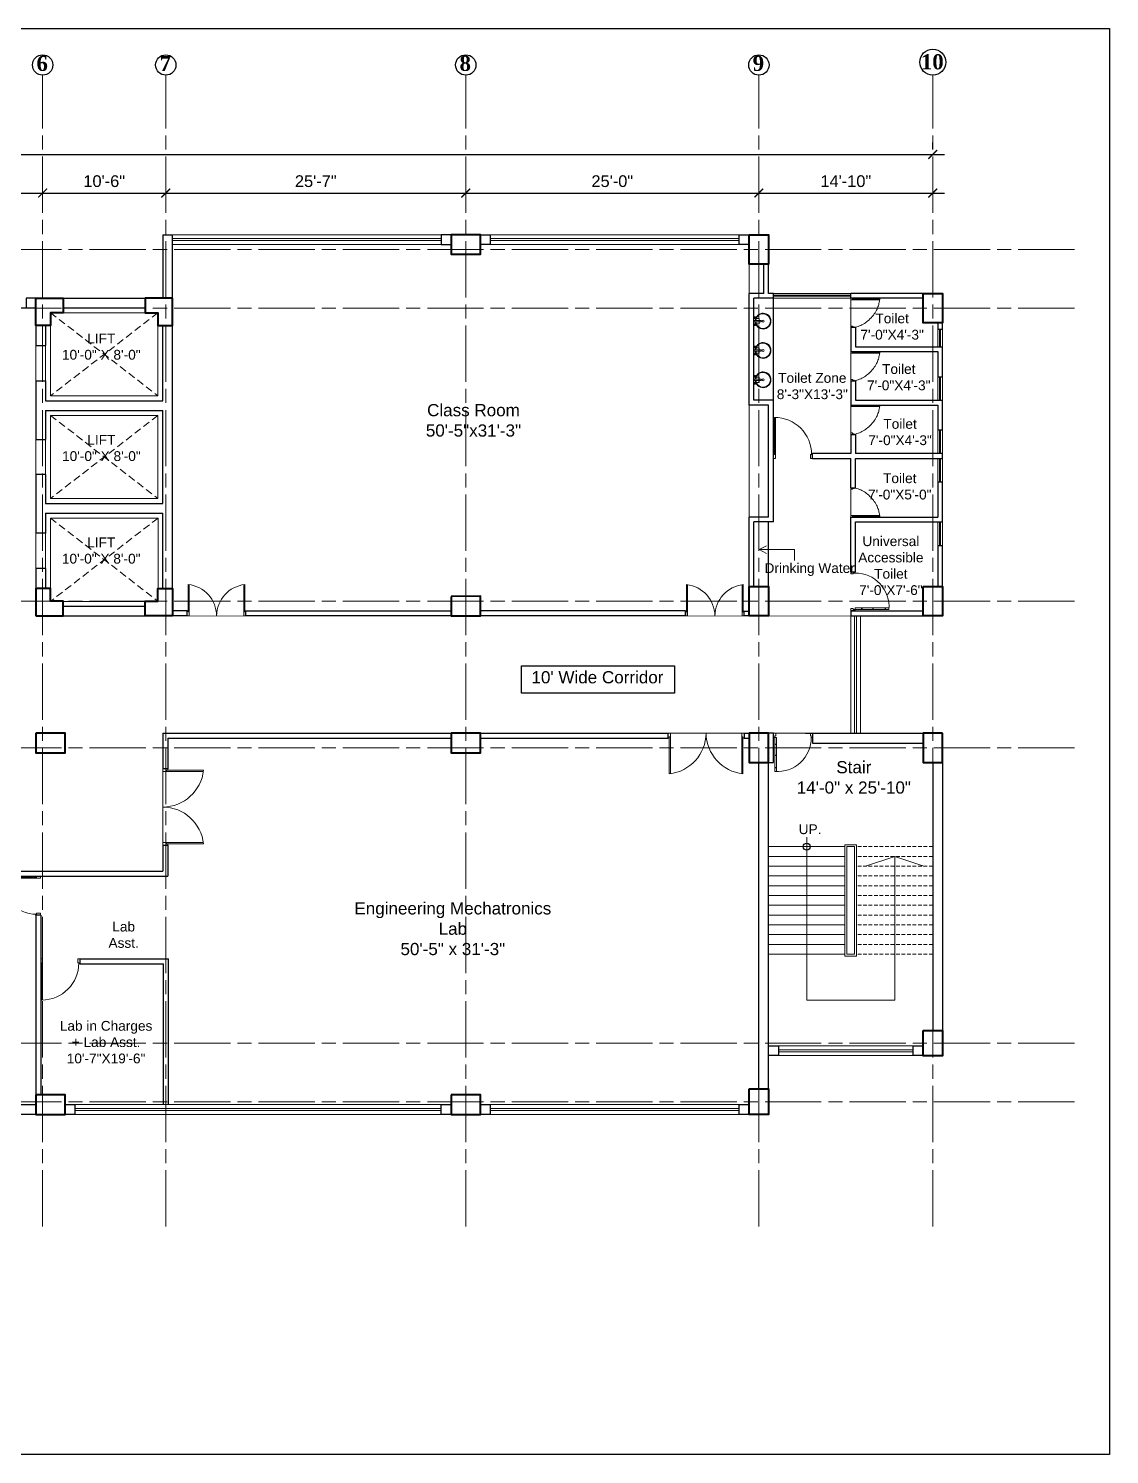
# Model space of a CAD drawing. Header units: inches. Extents: x -12 to 20935469, y -1604 to 24729220.
# Drawn here: x 20897053 to 20898159, y 24712181 to 24713639 of the extents above; entities that cross this region are included whole.
import ezdxf
from ezdxf import colors
from ezdxf.entities.mleader import LeaderData, LeaderLine
from ezdxf.math import Vec2, Vec3

# ---------------------------------------------------------------- set-up
doc = ezdxf.new("R2010")
doc.units = ezdxf.units.IN
doc.header["$LTSCALE"] = 0.03
doc.header["$MEASUREMENT"] = 0
doc.header["$PDMODE"] = 32
doc.header["$PDSIZE"] = 15
doc.linetypes.add('ACAD_ISO08W100', pattern=[36, 24, -3, 6, -3])
doc.linetypes.add('DASHED2', pattern=[0.375, 0.25, -0.125])
for name, color, linetype, lineweight in [('column', 1, 'Continuous', 40), ('Dim Line', 252, 'Continuous', 13), ('Door', 7, 'Continuous', 18), ('Dot', 253, 'Continuous', 0), ('Gas', 21, 'Continuous', 5), ('Glass Line', 252, 'Continuous', 9), ('Grid Line', 252, 'Continuous', 18), ('Hatch', 253, 'Continuous', 15), ('Main Wall', 7, 'Continuous', 30), ('RAIL', 23, 'Continuous', 13), ('STAIR', 46, 'Continuous', 15), ('TOILET FIXTURE', 142, 'Continuous', 5), ('wind.', 150, 'Continuous', 20)]:
    doc.layers.add(name, color=color, linetype=linetype, lineweight=lineweight)
doc.layers.add('FUR', color=251, linetype='Continuous')
doc.layers.add('TEXT', color=7, linetype='Continuous')
doc.styles.add('2', font='swisscl.ttf')
doc.styles.add('RomanS', font='arial.ttf', dxfattribs={"height": 12})
doc.styles.get("Standard").update_dxf_attribs({"font": 'timesbd.ttf'})
doc.dimstyles.new('Aec_Arch_I', dxfattribs={"dimscale": 96, "dimtxt": 12, "dimasz": 0.09375, "dimexe": 0.125, "dimexo": 0.125, "dimgap": 0.0625, "dimtad": 1, "dimdec": 0, "dimzin": 3, "dimdsep": 46, "dimlunit": 4, "dimtxsty": 'RomanS', "dimblk1": 'ARCHTICK', "dimblk2": 'ARCHTICK', "dimsah": 1, "dimcen": 0.09375, "dimdle": 0.125, "dimadec": 0, "dimazin": 0, "dimtfac": 0.75, "dimtdec": 0, "dimtmove": 2, "dimatfit": 3, "dimldrblk": 'ARCHTICK', "dimfxl": 1, "dimfrac": 1, "dimtolj": 1, "dimtzin": 0, "dimarcsym": 0})

# ---------------------------------------------------------------- blocks, each defined once
blk = doc.blocks.new('_ArchTick')
at = {"color": 0, "linetype": 'ByBlock', "lineweight": 35, "const_width": 0.15}
blk.add_lwpolyline([(-0.5, -0.5), (0.5, 0.5)], dxfattribs=at)
blk = doc.blocks.new('*D21')
at = {"layer": 'Defpoints', "color": 0, "transparency": 16777216}
for p in [(20831844.3, 24724578.2), (20832040.8, 24724578.2), (20832040.8, 24724578.2)]:
    blk.add_point(p, dxfattribs=at)
at = {"layer": 'Dim Line', "color": 0, "lineweight": -2, "transparency": 16777216}
for p, q in [((20831832.3, 24724578.2), (20832052.8, 24724578.2)), ((20831844.3, 24724566.2), (20831844.3, 24724566.2)), ((20832040.8, 24724566.2), (20832040.8, 24724566.2))]:
    blk.add_line(p, q, dxfattribs=at)
at = {"layer": 'Dim Line', "color": 0, "lineweight": -2, "transparency": 16777216, "xscale": 9, "yscale": 9, "zscale": 9, "rotation": 180}
blk.add_blockref('_ArchTick', (20831844.3, 24724578.2), dxfattribs=at)
at = {"layer": 'Dim Line', "color": 0, "lineweight": -2, "transparency": 16777216, "xscale": 9, "yscale": 9, "zscale": 9}
blk.add_blockref('_ArchTick', (20832040.8, 24724578.2), dxfattribs=at)
at = {"layer": 'Dim Line', "color": 0, "transparency": 16777216, "insert": (20831942.5, 24724590.3), "char_height": 12, "attachment_point": 5, "style": 'RomanS'}
blk.add_mtext('\\A1;16\'-5"', dxfattribs=at)
blk = doc.blocks.new('*D22')
at = {"layer": 'Defpoints', "color": 0, "transparency": 16777216}
for p in [(20832040.8, 24724578.2), (20832166.8, 24724578.2), (20832166.8, 24724578.2)]:
    blk.add_point(p, dxfattribs=at)
at = {"layer": 'Dim Line', "color": 0, "lineweight": -2, "transparency": 16777216}
for p, q in [((20832028.8, 24724578.2), (20832178.8, 24724578.2)), ((20832040.8, 24724566.2), (20832040.8, 24724566.2)), ((20832166.8, 24724566.2), (20832166.8, 24724566.2))]:
    blk.add_line(p, q, dxfattribs=at)
at = {"layer": 'Dim Line', "color": 0, "lineweight": -2, "transparency": 16777216, "xscale": 9, "yscale": 9, "zscale": 9, "rotation": 180}
blk.add_blockref('_ArchTick', (20832040.8, 24724578.2), dxfattribs=at)
at = {"layer": 'Dim Line', "color": 0, "lineweight": -2, "transparency": 16777216, "xscale": 9, "yscale": 9, "zscale": 9}
blk.add_blockref('_ArchTick', (20832166.8, 24724578.2), dxfattribs=at)
at = {"layer": 'Dim Line', "color": 0, "transparency": 16777216, "insert": (20832103.8, 24724590.3), "char_height": 12, "attachment_point": 5, "style": 'RomanS'}
blk.add_mtext('\\A1;10\'-6"', dxfattribs=at)
blk = doc.blocks.new('*D23')
at = {"layer": 'Defpoints', "color": 0, "transparency": 16777216}
for p in [(20832166.8, 24724578.2), (20832473.8, 24724578.2), (20832473.8, 24724578.2)]:
    blk.add_point(p, dxfattribs=at)
at = {"layer": 'Dim Line', "color": 0, "lineweight": -2, "transparency": 16777216}
for p, q in [((20832154.8, 24724578.2), (20832485.8, 24724578.2)), ((20832166.8, 24724566.2), (20832166.8, 24724566.2)), ((20832473.8, 24724566.2), (20832473.8, 24724566.2))]:
    blk.add_line(p, q, dxfattribs=at)
at = {"layer": 'Dim Line', "color": 0, "lineweight": -2, "transparency": 16777216, "xscale": 9, "yscale": 9, "zscale": 9, "rotation": 180}
blk.add_blockref('_ArchTick', (20832166.8, 24724578.2), dxfattribs=at)
at = {"layer": 'Dim Line', "color": 0, "lineweight": -2, "transparency": 16777216, "xscale": 9, "yscale": 9, "zscale": 9}
blk.add_blockref('_ArchTick', (20832473.8, 24724578.2), dxfattribs=at)
at = {"layer": 'Dim Line', "color": 0, "transparency": 16777216, "insert": (20832320.3, 24724590.3), "char_height": 12, "attachment_point": 5, "style": 'RomanS'}
blk.add_mtext('\\A1;25\'-7"', dxfattribs=at)
blk = doc.blocks.new('*D10')
at = {"layer": 'Defpoints', "color": 0, "transparency": 16777216}
for p in [(20832473.8, 24724578.2), (20832773.8, 24724578.2), (20832773.8, 24724578.2)]:
    blk.add_point(p, dxfattribs=at)
at = {"layer": 'Dim Line', "color": 0, "lineweight": -2, "transparency": 16777216}
blk.add_line((20832461.8, 24724578.2), (20832785.8, 24724578.2), dxfattribs=at)
at = {"layer": 'Dim Line', "color": 0, "lineweight": -2, "transparency": 16777216, "xscale": 9, "yscale": 9, "zscale": 9, "rotation": 180}
blk.add_blockref('_ArchTick', (20832473.8, 24724578.2), dxfattribs=at)
at = {"layer": 'Dim Line', "color": 0, "lineweight": -2, "transparency": 16777216, "xscale": 9, "yscale": 9, "zscale": 9}
blk.add_blockref('_ArchTick', (20832773.8, 24724578.2), dxfattribs=at)
at = {"layer": 'Dim Line', "color": 0, "transparency": 16777216, "insert": (20832623.8, 24724590.3), "char_height": 12, "attachment_point": 5, "style": 'RomanS'}
blk.add_mtext('\\A1;25\'-0"', dxfattribs=at)
blk = doc.blocks.new('*D11')
at = {"layer": 'Defpoints', "color": 0, "transparency": 16777216}
for p in [(20832773.8, 24724578.2), (20832951.8, 24724578.2), (20832951.8, 24724578.2)]:
    blk.add_point(p, dxfattribs=at)
at = {"layer": 'Dim Line', "color": 0, "lineweight": -2, "transparency": 16777216}
for p, q in [((20832761.8, 24724578.2), (20832963.8, 24724578.2)), ((20832951.8, 24724566.2), (20832951.8, 24724566.2))]:
    blk.add_line(p, q, dxfattribs=at)
at = {"layer": 'Dim Line', "color": 0, "lineweight": -2, "transparency": 16777216, "xscale": 9, "yscale": 9, "zscale": 9, "rotation": 180}
blk.add_blockref('_ArchTick', (20832773.8, 24724578.2), dxfattribs=at)
at = {"layer": 'Dim Line', "color": 0, "lineweight": -2, "transparency": 16777216, "xscale": 9, "yscale": 9, "zscale": 9}
blk.add_blockref('_ArchTick', (20832951.8, 24724578.2), dxfattribs=at)
at = {"layer": 'Dim Line', "color": 0, "transparency": 16777216, "insert": (20832862.8, 24724590.3), "char_height": 12, "attachment_point": 5, "style": 'RomanS'}
blk.add_mtext('\\A1;14\'-10"', dxfattribs=at)
blk = doc.blocks.new('*D13')
at = {"layer": 'Defpoints', "color": 0, "transparency": 16777216}
for p in [(20830948.3, 24724610.7), (20832951.8, 24724617.8), (20832951.8, 24724610.7)]:
    blk.add_point(p, dxfattribs=at)
at = {"layer": 'Dim Line', "color": 0, "lineweight": -2, "transparency": 16777216}
for p, q in [((20830948.3, 24724622.7), (20830948.3, 24724629.8)), ((20832951.8, 24724622.7), (20832951.8, 24724629.8)), ((20830936.3, 24724617.8), (20832963.8, 24724617.8))]:
    blk.add_line(p, q, dxfattribs=at)
at = {"layer": 'Dim Line', "color": 0, "lineweight": -2, "transparency": 16777216, "xscale": 9, "yscale": 9, "zscale": 9, "rotation": 180}
blk.add_blockref('_ArchTick', (20830948.3, 24724617.8), dxfattribs=at)
at = {"layer": 'Dim Line', "color": 0, "lineweight": -2, "transparency": 16777216, "xscale": 9, "yscale": 9, "zscale": 9}
blk.add_blockref('_ArchTick', (20832951.8, 24724617.8), dxfattribs=at)
at = {"layer": 'Dim Line', "color": 0, "transparency": 16777216, "insert": (20831950, 24724629.9), "char_height": 12, "attachment_point": 5, "style": 'RomanS'}
blk.add_mtext('\\A1;166\'-11"', dxfattribs=at)
blk = doc.blocks.new('Door_45')
at = {"layer": 'Door'}
for p, q in [((1.5, 5), (1.5, 44)), ((1.5, 40), (2.2, 40)), ((2.2, 40), (2.2, 39.5)), ((2.2, 39.5), (2.7, 39.5)), ((2.7, 39.5), (2.7, 40)), ((2.7, 40), (3.5, 40)), ((3.5, 44), (3.5, 5)), ((1.5, 25.8), (2.2, 25.8)), ((2.2, 25.8), (2.2, 25.3)), ((2.2, 25.3), (2.7, 25.3)), ((2.7, 25.8), (3.5, 25.8)), ((2.7, 25.3), (2.7, 25.8)), ((0, 0), (0, 5)), ((0, 5), (1.5, 5)), ((1.5, 12.6), (2.2, 12.6)), ((3.5, 5), (1.5, 5)), ((1.5, 5), (1.5, 3)), ((1.5, 3), (2.5, 3)), ((2.2, 12.6), (2.2, 13.1)), ((2.2, 13.1), (2.7, 13.1)), ((2.5, 3), (2.5, 0)), ((2.7, 13.1), (2.7, 12.6)), ((2.7, 12.6), (3.5, 12.6)), ((42.5, 3), (42.5, 0)), ((43.5, 3), (42.5, 3)), ((45, 5), (43.5, 5)), ((43.5, 5), (43.5, 3)), ((45, 0), (45, 5)), ((2.5, 0), (0, 0)), ((42.5, 0), (45, 0))]:
    blk.add_line(p, q, dxfattribs=at)
blk.add_arc((4.7, 5.3), 38.8, 359.6233, 94.6685, dxfattribs=at)
blk = doc.blocks.new('sssss-flat-876')
at = {"layer": 'Door', "linetype": 'Continuous', "ltscale": 3}
blk.add_line((3666.5, 84027.2), (3666.5, 84055.7), dxfattribs=at)
at = {"layer": 'Door', "linetype": 'Continuous', "ltscale": 3, "extrusion": (-7.21527e-09, -3.35624e-18, 1), "elevation": 0}
for points in [[(3666.5, 84057.2), (3666.5, 84055.7), (3668.4, 84055.7), (3668.4, 84056.5), (3670.2, 84056.5), (3670.2, 84057.2)], [(3668.4, 84055.7), (3696.2, 84055.7), (3696.2, 84056.5), (3668.4, 84056.5)]]:
    blk.add_lwpolyline(points, close=True, dxfattribs=at)
at = {"layer": 'Door', "linetype": 'Continuous', "ltscale": 3, "flags": 128}
blk.add_lwpolyline([(3670.2, 84027.2, 0.04096), (3675.5, 84028.9, 0.082496), (3684.9, 84034.8, 0.052187), (3689.7, 84040, 0.043988), (3692.9, 84045, 0.036571), (3694.8, 84049.6, 0.034751), (3695.9, 84054.2, 0.011435), (3696.2, 84055.7)], format="xyb", dxfattribs=at)
at = {"layer": 'Door', "linetype": 'Continuous', "ltscale": 3}
blk.add_lwpolyline([(3666.5, 84027.2), (3666.5, 84028.7), (3668.4, 84028.7), (3668.4, 84027.9), (3670.2, 84027.9), (3670.2, 84027.2)], close=True, dxfattribs=at)
blk = doc.blocks.new('7-flat-72')
at = {"layer": 'Glass Line', "color": 8, "ltscale": 20}
for p, q in [((-64478.7, 376960.5), (-64480.3, 376960.5)), ((-64480.3, 376959.5), (-64480.3, 376960.5)), ((-64480.3, 376959.5), (-64480.3, 376960.5)), ((-64478.7, 376959.5), (-64480.3, 376959.5)), ((-64480.3, 376959.1), (-64480.3, 376959.4)), ((-64478.7, 376959.4), (-64480.3, 376959.4)), ((-64478.7, 376959.1), (-64480.3, 376959.1)), ((-64480.2, 376959.4), (-64480.2, 376959.5)), ((-64480.1, 376959.5), (-64480.1, 376960.5)), ((-64479.9, 376959.5), (-64479.9, 376960.5)), ((-64479.5, 376959.5), (-64479.5, 376960.5)), ((-64479.1, 376959.5), (-64479.1, 376960.5)), ((-64478.9, 376959.5), (-64478.9, 376960.5)), ((-64478.9, 376959.4), (-64478.9, 376959.5)), ((-64478.8, 376959.5), (-64478.8, 376960.5)), ((-64478.7, 376959.5), (-64478.7, 376960.5)), ((-64478.7, 376959.1), (-64478.7, 376959.4)), ((-64475.1, 376959.4), (-64476.9, 376959.4)), ((-64476.9, 376959.1), (-64476.9, 376959.4)), ((-64475.1, 376959.1), (-64476.9, 376959.1)), ((-64476.6, 376959.4), (-64476.6, 376966.6)), ((-64475.5, 376966.6), (-64476.6, 376966.6)), ((-64475.5, 376959.4), (-64475.5, 376966.6)), ((-64475.1, 376959.1), (-64475.1, 376959.4)), ((-64473.3, 376960.5), (-64471.7, 376960.5)), ((-64473.3, 376959.5), (-64473.3, 376960.5)), ((-64473.3, 376959.5), (-64473.3, 376960.5)), ((-64473.3, 376959.5), (-64471.7, 376959.5)), ((-64473.3, 376959.1), (-64473.3, 376959.4)), ((-64473.3, 376959.4), (-64471.7, 376959.4)), ((-64473.3, 376959.1), (-64471.7, 376959.1)), ((-64473.1, 376959.5), (-64473.1, 376960.5)), ((-64473.1, 376959.4), (-64473.1, 376959.5)), ((-64472.9, 376959.5), (-64472.9, 376960.5)), ((-64472.5, 376959.5), (-64472.5, 376960.5)), ((-64472.1, 376959.5), (-64472.1, 376960.5)), ((-64471.9, 376959.5), (-64471.9, 376960.5)), ((-64471.9, 376959.4), (-64471.9, 376959.5)), ((-64471.8, 376959.5), (-64471.8, 376960.5)), ((-64471.7, 376959.5), (-64471.7, 376960.5)), ((-64471.7, 376959.1), (-64471.7, 376959.4))]:
    blk.add_line(p, q, dxfattribs=at)
blk.add_circle((-64476, 376968.4, 0), 1.08, dxfattribs=at)
for radius, start, end in [(8.1, 273.8334, 266.1883), (7.55, 274.115, 265.9068)]:
    blk.add_arc((-64476, 376968.4, 0), radius, start, end, dxfattribs=at)
blk = doc.blocks.new('SFSFSFS-flat-72')
at = {"layer": 'TOILET FIXTURE', "ltscale": 0.2}
blk.add_lwpolyline([(-3918.5, -3608.1), (-3918.5, -3602.7), (-3923.9, -3602.7), (-3923.9, -3608.1)], close=True, dxfattribs=at)
at = {"layer": 'TOILET FIXTURE', "ltscale": 20}
blk.add_blockref('7-flat-72', (60554.8, -380567.2), dxfattribs=at)
blk = doc.blocks.new('$D40')
at = {"layer": 'Door'}
for p, q in [((1, 4), (1, 42)), ((2, 0), (2, 42)), ((1, 5), (0, 5)), ((2, 0), (0, 0)), ((2, 4), (1, 4)), ((39, 4), (38, 4)), ((38, 4), (38, 0)), ((40, 0), (38, 0)), ((40, 5), (39, 5)), ((39, 5), (39, 4))]:
    blk.add_line(p, q, dxfattribs=at)
blk.add_arc((1, 4), 38, 0, 90, dxfattribs=at)
blk = doc.blocks.new('A$C36295410')
at = {"layer": 'Door'}
for p, q in [((1, 4), (1, 32)), ((2, 0), (2, 32)), ((58, 0), (58, 32)), ((59, 4), (59, 32)), ((1, 5), (0, 5)), ((2, 4), (1, 4)), ((58, 4), (59, 4)), ((59, 5), (60, 5)), ((2, 0), (0, 0)), ((58, 0), (60, 0))]:
    blk.add_line(p, q, dxfattribs=at)
for centre, start, end in [((-2.5, -0.3), 0.5906, 83.7783), ((62.5, -0.3), 96.2217, 179.4094)]:
    blk.add_arc(centre, 32.5, start, end, dxfattribs=at)
blk = doc.blocks.new('fff')
at = {"layer": 'Grid Line', "color": 252, "linetype": 'ACAD_ISO08W100', "lineweight": 9, "ltscale": 80, "true_color": 0x939598}
for p, q in [((20832040.8, 24723521.1), (20832040.8, 24724698.8)), ((20832166.8, 24723521.1), (20832166.8, 24724698.8)), ((20832473.8, 24723521.1), (20832473.8, 24724698.8)), ((20832773.8, 24723521.1), (20832773.8, 24724698.8)), ((20832951.8, 24723521.1), (20832951.8, 24724698.8)), ((20833096.9, 24724520.6), (20830726.1, 24724520.6)), ((20833096.9, 24724460.6), (20830726.1, 24724460.6)), ((20833096.9, 24724160.7), (20830726.1, 24724160.7)), ((20833096.9, 24724010.7), (20830726.1, 24724010.7)), ((20833096.9, 24723708.7), (20830726.1, 24723708.7)), ((20833096.9, 24723648.8), (20830726.1, 24723648.8))]:
    blk.add_line(p, q, dxfattribs=at)
at = {"layer": 'Dim Line'}
for base, p1, p2, picture, middle in [((20832951.7523, 24724617.8128), (20830948.3088, 24724610.7482), (20832951.7523, 24724610.7482), '*D13', (20831950.0306, 24724629.9397)), ((20832040.7792, 24724578.1666), (20831844.25, 24724578.1666), (20832040.7792, 24724578.1666), '*D21', (20831942.5146, 24724590.2934)), ((20832166.8, 24724578.2), (20832040.8, 24724578.2), (20832166.8, 24724578.2), '*D22', (20832103.8, 24724590.3)), ((20832473.8, 24724578.2), (20832166.8, 24724578.2), (20832473.8, 24724578.2), '*D23', (20832320.3, 24724590.3)), ((20832773.8, 24724578.2), (20832473.8, 24724578.2), (20832773.8, 24724578.2), '*D10', (20832623.8, 24724590.3)), ((20832951.8, 24724578.2), (20832773.8, 24724578.2), (20832951.8, 24724578.2), '*D11', (20832862.8, 24724590.3))]:
    dim = blk.add_linear_dim(base=base, p1=p1, p2=p2, dimstyle='Aec_Arch_I', dxfattribs=at)
    dim.commit()
    dim.dimension.update_dxf_attribs({"geometry": picture, "text_midpoint": middle})

msp = doc.modelspace()

# ---------------------------------------------------------------- linework, layer by layer
for p, q in [((20897988.1, 24713368.2), (20897988.1, 24713368.2)), ((20897815.1, 24713259), (20897815.1, 24713363.2)), ((20897810.1, 24713068.3), (20897810.1, 24713134.4)), ((20897899.1, 24713043.5), (20897894.1, 24713043.5)), ((20897847.9, 24712918.4), (20897950.1, 24712918.4)), ((20897195.1, 24712881.8), (20897190.1, 24712881.8))]:
    msp.add_line(p, q)
msp.add_lwpolyline([(20897557.2, 24712987.4), (20897713.7, 24712987.4), (20897713.7, 24712959.3), (20897557.2, 24712959.3)], close=True)
msp.add_circle((20897849.1, 24712802.3), 3.61)
at = {"layer": 'column', "lineweight": 40, "ltscale": 20}
for points in [[(20897485.1, 24713428.2), (20897485.1, 24713408.2), (20897515.1, 24713408.2), (20897515.1, 24713428.2)], [(20897790.1, 24713428.2), (20897810.1, 24713428.2), (20897810.1, 24713398.2), (20897790.1, 24713398.2)], [(20897968.1, 24713368.2), (20897988.1, 24713368.2), (20897988.1, 24713338.2), (20897968.1, 24713338.2)], [(20897790.1, 24713068.3), (20897810.1, 24713068.3), (20897810.1, 24713038.4), (20897790.1, 24713038.4)], [(20897968.1, 24713068.4), (20897988.1, 24713068.4), (20897988.1, 24713038.4), (20897968.1, 24713038.4)], [(20897485.1, 24713058.3), (20897485.1, 24713038.3), (20897515.1, 24713038.4), (20897515.1, 24713058.4)], [(20897060.1, 24712918.4), (20897060.1, 24712898.4), (20897090.1, 24712898.4), (20897090.1, 24712918.4)], [(20897485.1, 24712918.4), (20897485.1, 24712898.4), (20897515.1, 24712898.4), (20897515.1, 24712918.4)], [(20897810.1, 24712918.4), (20897790.1, 24712918.4), (20897790.1, 24712888.4), (20897810.1, 24712888.4)], [(20897988.1, 24712918.4), (20897968.1, 24712918.4), (20897968.1, 24712888.4), (20897988.1, 24712888.4)], [(20897968.1, 24712614.3), (20897988.1, 24712614.3), (20897988.1, 24712588.3), (20897968.1, 24712588.3)], [(20897790.1, 24712554.4), (20897810.1, 24712554.4), (20897810.1, 24712528.4), (20897790.1, 24712528.4)], [(20897060.1, 24712548.4), (20897060.1, 24712528.4), (20897090.1, 24712528.4), (20897090.1, 24712548.4)], [(20897485.1, 24712548.4), (20897485.1, 24712528.4), (20897515.1, 24712528.4), (20897515.1, 24712548.4)]]:
    msp.add_lwpolyline(points, close=True, dxfattribs=at)
for points in [[(20897060.1, 24713363.4), (20897088.1, 24713363.4), (20897088.1, 24713348.4), (20897075.1, 24713348.4), (20897075.1, 24713335.4), (20897060.1, 24713335.4), (20897060.1, 24713363.4)], [(20897200.1, 24713363.4), (20897172.1, 24713363.4), (20897172.1, 24713348.4), (20897185.1, 24713348.4), (20897185.1, 24713335.4), (20897200.1, 24713335.4), (20897200.1, 24713363.4)], [(20897060.1, 24713038.4), (20897088.1, 24713038.4), (20897088.1, 24713053.4), (20897075.1, 24713053.4), (20897075.1, 24713066.4), (20897060.1, 24713066.4), (20897060.1, 24713038.4)], [(20897200.1, 24713038.4), (20897172.1, 24713038.4), (20897172.1, 24713053.4), (20897185.1, 24713053.4), (20897185.1, 24713066.4), (20897200.1, 24713066.4), (20897200.1, 24713038.4)]]:
    msp.add_lwpolyline(points, dxfattribs=at)
at = {"layer": 'Defpoints'}
msp.add_lwpolyline([(20895720.1, 24713639.1), (20898159, 24713639.1), (20898159, 24712180.6), (20895720.1, 24712180.6)], close=True, dxfattribs=at)
at = {"layer": 'Door'}
for p, q in [((20897709.7, 24712918.4), (20897707.1, 24712918.4)), ((20897708.4, 24712913.3), (20897707.1, 24712913.3)), ((20897708.4, 24712914.6), (20897708.4, 24712876.8)), ((20897709.7, 24712914.6), (20897708.4, 24712914.6)), ((20897709.7, 24712918.4), (20897709.7, 24712876.8)), ((20897782.5, 24712918.4), (20897782.5, 24712876.8)), ((20897782.5, 24712918.4), (20897785.1, 24712918.4)), ((20897782.5, 24712914.6), (20897783.8, 24712914.6)), ((20897783.8, 24712914.6), (20897783.8, 24712876.8)), ((20897783.8, 24712913.3), (20897785.1, 24712913.3)), ((20897190.1, 24712879.2), (20897190.1, 24712881.8)), ((20897190.1, 24712879.2), (20897231.7, 24712879.2)), ((20897193.8, 24712880.5), (20897231.7, 24712880.5)), ((20897193.8, 24712879.2), (20897193.8, 24712880.5)), ((20897195.1, 24712880.5), (20897195.1, 24712881.8)), ((20897190.1, 24712806.4), (20897231.7, 24712806.4)), ((20897190.1, 24712806.4), (20897190.1, 24712803.8)), ((20897193.8, 24712806.4), (20897193.8, 24712805.1)), ((20897193.8, 24712805.1), (20897231.7, 24712805.1)), ((20897195.1, 24712805.1), (20897195.1, 24712803.8))]:
    msp.add_line(p, q, dxfattribs=at)
for centre, start, end in [((20897703.8, 24712918.8), 276.2217, 359.4094), ((20897788.4, 24712918.8), 180.5906, 263.7783), ((20897189.7, 24712885.1), 270.5906, 353.7783), ((20897189.7, 24712800.5), 6.2217, 89.4094)]:
    msp.add_arc(centre, 42.3, start, end, dxfattribs=at)
at = {"layer": 'Dot', "linetype": 'DASHED2', "lineweight": 0, "ltscale": 1000}
for points in [[(20897075.1, 24713348.4), (20897185.1, 24713263.4), (20897185.1, 24713348.4), (20897075.1, 24713263.4)], [(20897075.1, 24713243.4), (20897185.1, 24713158.4), (20897185.1, 24713243.4), (20897075.1, 24713158.4)], [(20897075.1, 24713138.4), (20897185.2, 24713053.2), (20897185.2, 24713138.4), (20897075.1, 24713053.2)]]:
    msp.add_lwpolyline(points, dxfattribs=at)
at = {"layer": 'Gas', "color": 0, "lineweight": 5}
for points in [[(20897075.1, 24713263.4), (20897185.1, 24713263.4), (20897185.1, 24713348.4), (20897075.1, 24713348.4)], [(20897075.1, 24713158.4), (20897185.1, 24713158.4), (20897185.1, 24713243.4), (20897075.1, 24713243.4)], [(20897075.1, 24713053.2), (20897185.2, 24713053.2), (20897185.2, 24713138.4), (20897075.1, 24713138.4)], [(20897888.1, 24712804.3), (20897900.1, 24712804.3), (20897900.1, 24712690.3), (20897888.1, 24712690.3)], [(20897890.1, 24712802.3), (20897898.1, 24712802.3), (20897898.1, 24712692.3), (20897890.1, 24712692.3)]]:
    msp.add_lwpolyline(points, close=True, dxfattribs=at)
at = {"layer": 'Gas', "color": 0, "lineweight": 35}
msp.add_lwpolyline([(20897060.1, 24713038.4), (20897060.1, 24713038.4)], dxfattribs=at)
at = {"layer": 'Hatch'}
msp.add_line((20897790.1, 24713368.2), (20897790.1, 24713398.2), dxfattribs=at)
at = {"layer": 'Hatch', "lineweight": 0}
for p, q in [((20897060.1, 24713353.4), (20897060.1, 24713038.4)), ((20897060.1, 24713038.2), (20897894.1, 24713038.4)), ((20897894.1, 24712918.4), (20897190.1, 24712918.4)), ((20897190.1, 24712803.8), (20897190.1, 24712881.8))]:
    msp.add_line(p, q, dxfattribs=at)
at = {"layer": 'Hatch', "lineweight": 5}
msp.add_line((20897790.1, 24713139.4), (20897790.1, 24713254), dxfattribs=at)
at = {"layer": 'Main Wall', "lineweight": 30}
for p, q in [((20897190.1, 24713428.2), (20897200.1, 24713428.2)), ((20897190.1, 24713428.2), (20897190.1, 24713363.4)), ((20897200.1, 24713066.4), (20897200.1, 24713428.2)), ((20897485.1, 24713428.2), (20897475.1, 24713428.2)), ((20897475.1, 24713428.2), (20897475.1, 24713418.2)), ((20897780.1, 24713428.2), (20897790.1, 24713428.2)), ((20897780.1, 24713418.2), (20897780.1, 24713428.2)), ((20897475.1, 24713418.2), (20897485.1, 24713418.2)), ((20897790.1, 24713418.2), (20897780.1, 24713418.2)), ((20897805.1, 24713368.2), (20897805.1, 24713398.2)), ((20897810.1, 24713368.2), (20897810.1, 24713398.2)), ((20897790.1, 24713254), (20897790.1, 24713368.2)), ((20897805.1, 24713368.2), (20897790.1, 24713368.2)), ((20897815.1, 24713368.2), (20897810.1, 24713368.2)), ((20897815.1, 24713363.2), (20897815.1, 24713368.2)), ((20897968.1, 24713368.2), (20897894.1, 24713368.2)), ((20897894.1, 24713363.2), (20897894.1, 24713368.2)), ((20897070.1, 24713363.4), (20897190.1, 24713363.4)), ((20897088.1, 24713353.4), (20897172.1, 24713353.4)), ((20897795.1, 24713259), (20897795.1, 24713363.2)), ((20897815.1, 24713363.2), (20897795.1, 24713363.2)), ((20897968.1, 24713363.2), (20897894.1, 24713363.2)), ((20897988.1, 24713331.6), (20897988.1, 24713338.2)), ((20897899.1, 24713333.2), (20897894.1, 24713333.2)), ((20897899.1, 24713333.2), (20897899.1, 24713313.6)), ((20897060.1, 24713314.9), (20897070.1, 24713314.9)), ((20897894.1, 24713308.6), (20897983.1, 24713308.6)), ((20897899.1, 24713313.6), (20897988.1, 24713313.6)), ((20897988.1, 24713283), (20897988.1, 24713313.6)), ((20897060.1, 24713278.9), (20897070.1, 24713278.9)), ((20897894.1, 24713278.6), (20897899.1, 24713278.6)), ((20897899.1, 24713278.6), (20897899.1, 24713259)), ((20897070.1, 24713258.4), (20897190.1, 24713258.4)), ((20897810.1, 24713254), (20897790.1, 24713254)), ((20897815.1, 24713259), (20897795.1, 24713259)), ((20897810.1, 24713139.4), (20897810.1, 24713254)), ((20897815.1, 24713204.4), (20897815.1, 24713259)), ((20897894.1, 24713254), (20897983.1, 24713254)), ((20897899.1, 24713259), (20897988.1, 24713259)), ((20897983.1, 24713254), (20897983.1, 24713228.4)), ((20897988.1, 24713228.4), (20897988.1, 24713259)), ((20897070.1, 24713248.4), (20897190.1, 24713248.4)), ((20897894.1, 24713224), (20897899.1, 24713224)), ((20897988.1, 24713228.4), (20897983.1, 24713228.4)), ((20897060.1, 24713218.9), (20897070.1, 24713218.9)), ((20897815.1, 24713134.4), (20897815.1, 24713204.4)), ((20897855.1, 24713199.4), (20897855.1, 24713204.4)), ((20897855.1, 24713199.4), (20897894.1, 24713199.4)), ((20897894.1, 24713169.4), (20897894.1, 24713199.4)), ((20897988.1, 24713204.4), (20897899.1, 24713204.4)), ((20897899.1, 24713199.4), (20897988.1, 24713199.4)), ((20897899.1, 24713169.4), (20897899.1, 24713199.4)), ((20897988.1, 24713199.4), (20897988.1, 24713204.4)), ((20897070.1, 24713182.9), (20897060.1, 24713182.9)), ((20897894.1, 24713169.4), (20897899.1, 24713169.4)), ((20897983.1, 24713175.4), (20897988.1, 24713175.4)), ((20897983.1, 24713175.4), (20897983.1, 24713139.4)), ((20897988.1, 24713134.4), (20897988.1, 24713175.4)), ((20897070.1, 24713153.4), (20897190.1, 24713153.4)), ((20897070.1, 24713143.4), (20897190.1, 24713143.4)), ((20897790.1, 24713068.3), (20897790.1, 24713139.4)), ((20897810.1, 24713139.4), (20897790.1, 24713139.4)), ((20897795.1, 24713068.3), (20897795.1, 24713134.4)), ((20897815.1, 24713134.4), (20897795.1, 24713134.4)), ((20897894.1, 24713083.5), (20897894.1, 24713139.4)), ((20897894.1, 24713139.4), (20897983.1, 24713139.4)), ((20897899.1, 24713083.5), (20897899.1, 24713134.4)), ((20897899.1, 24713134.4), (20897988.1, 24713134.4)), ((20897070.1, 24713122.9), (20897060.1, 24713122.9)), ((20897983.1, 24713110.4), (20897983.1, 24713068.3)), ((20897983.1, 24713110.4), (20897988.1, 24713110.4)), ((20897988.1, 24713068.3), (20897988.1, 24713110.4)), ((20897070.1, 24713086.9), (20897060.1, 24713086.9)), ((20897894.1, 24713083.5), (20897899.1, 24713083.5)), ((20897088.1, 24713038.4), (20897172.1, 24713038.4)), ((20897215.1, 24713043.4), (20897200.1, 24713043.4)), ((20897215.1, 24713038.4), (20897200.1, 24713038.4)), ((20897215.1, 24713038.4), (20897215.1, 24713043.4)), ((20897485.1, 24713043.3), (20897275.1, 24713043.3)), ((20897275.1, 24713038.3), (20897275.1, 24713043.3)), ((20897485.1, 24713038.3), (20897275.1, 24713038.3)), ((20897725.1, 24713043.5), (20897515.1, 24713043.4)), ((20897725.1, 24713038.3), (20897515.1, 24713038.3)), ((20897725.1, 24713043.5), (20897725.1, 24713038.3)), ((20897725.1, 24713038.3), (20897725.1, 24713043.5)), ((20897894.1, 24713043.5), (20897968.1, 24713043.5)), ((20897894.1, 24713043.5), (20897894.1, 24713038.5)), ((20897894.1, 24713038.5), (20897968.1, 24713038.5)), ((20897190.1, 24712918.4), (20897485.1, 24712918.4)), ((20897190.1, 24712918.4), (20897190.1, 24712881.8)), ((20897195.1, 24712913.4), (20897485.1, 24712913.4)), ((20897195.1, 24712913.4), (20897195.1, 24712881.8)), ((20897515.1, 24712918.4), (20897707.1, 24712918.4)), ((20897515.1, 24712913.4), (20897707.1, 24712913.4)), ((20897707.1, 24712918.4), (20897707.1, 24712913.4)), ((20897785.1, 24712918.4), (20897790.1, 24712918.4)), ((20897785.1, 24712918.4), (20897785.1, 24712913.4)), ((20897785.1, 24712913.4), (20897790.1, 24712913.4)), ((20897800.1, 24712918.3), (20897810.1, 24712918.3)), ((20897815.1, 24712918.3), (20897810.1, 24712918.3)), ((20897815.1, 24712888.3), (20897815.1, 24712918.3)), ((20897855.1, 24712918.4), (20897968.1, 24712918.4)), ((20897855.1, 24712918.3), (20897855.1, 24712908.3)), ((20897855.1, 24712908.3), (20897968.1, 24712908.3)), ((20897800.1, 24712554.4), (20897800.1, 24712888.4)), ((20897810.1, 24712554.4), (20897810.1, 24712888.4)), ((20897810.1, 24712888.3), (20897815.1, 24712888.3)), ((20897978.1, 24712888.3), (20897978.1, 24712614.3)), ((20897988.1, 24712888.3), (20897988.1, 24712614.3)), ((20897190.1, 24712803.8), (20897190.1, 24712777.2)), ((20897190.1, 24712803.8), (20897195.1, 24712803.8)), ((20897195.1, 24712803.8), (20897195.1, 24712772.2)), ((20897003.9, 24712777.2), (20897190.1, 24712777.2)), ((20897003.9, 24712772.2), (20897195.1, 24712772.2)), ((20897064.9, 24712732.2), (20897059.9, 24712732.2)), ((20897060.1, 24712732.2), (20897060.1, 24712548.4)), ((20897065.1, 24712732.2), (20897065.1, 24712548.4)), ((20897105.1, 24712687.4), (20897195.8, 24712687.4)), ((20897105.1, 24712687.4), (20897105.1, 24712682.4)), ((20897105.1, 24712682.4), (20897190.6, 24712682.4)), ((20897190.9, 24712538.4), (20897190.6, 24712682.4)), ((20897195.8, 24712538.4), (20897195.8, 24712687.4)), ((20897820.1, 24712598.5), (20897820.1, 24712588.5))]:
    msp.add_line(p, q, dxfattribs=at)
for points in [[(20897515.1, 24713428.2), (20897525.1, 24713428.2), (20897525.1, 24713418.2), (20897515.1, 24713418.2)], [(20897060.1, 24713363.4), (20897050.1, 24713363.4), (20897050.1, 24713353.4), (20897060.1, 24713353.4)], [(20897983.1, 24713338.2), (20897983.1, 24713331.6)], [(20897060.1, 24713335.4), (20897060.1, 24713314.9)], [(20897070.1, 24713335.4), (20897070.1, 24713314.9)], [(20897190.1, 24713258.4), (20897190.1, 24713335.4)], [(20897894.1, 24713333.2), (20897894.1, 24713308.6)], [(20897983.1, 24713331.6), (20897988.1, 24713331.6)], [(20897983.1, 24713308.6), (20897983.1, 24713283)], [(20897060.1, 24713278.9), (20897060.1, 24713218.9)], [(20897070.1, 24713278.9), (20897070.1, 24713258.4)], [(20897894.1, 24713278.6), (20897894.1, 24713254)], [(20897983.1, 24713283), (20897988.1, 24713283)], [(20897070.1, 24713248.4), (20897070.1, 24713218.9)], [(20897190.1, 24713153.4), (20897190.1, 24713248.4)], [(20897894.1, 24713224), (20897894.1, 24713204.4)], [(20897899.1, 24713224), (20897899.1, 24713204.4)], [(20897894.1, 24713204.4), (20897855.1, 24713204.4)], [(20897060.1, 24713182.9), (20897060.1, 24713122.9)], [(20897070.1, 24713182.9), (20897070.1, 24713153.4)], [(20897070.1, 24713143.4), (20897070.1, 24713122.9)], [(20897190.1, 24713066.4), (20897190.1, 24713143.4)], [(20897060.1, 24713086.9), (20897060.1, 24713066.4), (20897060.1, 24713066.4)], [(20897070.1, 24713086.9), (20897070.1, 24713066.4)], [(20897088.1, 24713048.4), (20897172.1, 24713048.4)], [(20897820.1, 24712588.5), (20897810.1, 24712588.5), (20897810.1, 24712598.5), (20897820.1, 24712598.5)], [(20897968.1, 24712588.5), (20897958.1, 24712588.5), (20897958.1, 24712598.5), (20897968.1, 24712598.5)], [(20897060.1, 24712528.4), (20897038.1, 24712528.4), (20897038.1, 24712538.4), (20897060.1, 24712538.4)], [(20897090.1, 24712538.4), (20897100.1, 24712538.4), (20897100.1, 24712528.4), (20897090.1, 24712528.4)], [(20897485.1, 24712528.4), (20897475.1, 24712528.4), (20897475.1, 24712538.4), (20897485.1, 24712538.4)], [(20897515.1, 24712538.4), (20897525.1, 24712538.4), (20897525.1, 24712528.4), (20897515.1, 24712528.4)], [(20897790.1, 24712528.4), (20897780.1, 24712528.4), (20897780.1, 24712538.4), (20897790.1, 24712538.4)]]:
    msp.add_lwpolyline(points, dxfattribs=at)
at = {"layer": 'Main Wall', "lineweight": 13}
for points in [[(20897060.1, 24713278.9), (20897070.1, 24713278.9), (20897070.1, 24713314.9), (20897060.1, 24713314.9)], [(20897060.1, 24713182.9), (20897070.1, 24713182.9), (20897070.1, 24713218.9), (20897060.1, 24713218.9)], [(20897060.1, 24713086.9), (20897070.1, 24713086.9), (20897070.1, 24713122.9), (20897060.1, 24713122.9)]]:
    msp.add_lwpolyline(points, close=True, dxfattribs=at)
at = {"layer": 'Main Wall', "lineweight": 30}
msp.add_lwpolyline([(20897785.1, 24713043.3), (20897790.1, 24713043.3), (20897790.1, 24713038.3), (20897785.1, 24713038.3)], close=True, dxfattribs=at)
at = {"layer": 'RAIL', "lineweight": 9}
for p, q in [((20897849.1, 24712812.1), (20897849.1, 24712645.3)), ((20897810.1, 24712782.3), (20897888.1, 24712782.3)), ((20897909.1, 24712782.3), (20897939.1, 24712792.3)), ((20897939.1, 24712645.3), (20897939.1, 24712792.3)), ((20897939.1, 24712792.3), (20897969.1, 24712782.3)), ((20897849.1, 24712645.3), (20897939.1, 24712645.3))]:
    msp.add_line(p, q, dxfattribs=at)
at = {"layer": 'STAIR', "color": 253, "lineweight": 5}
for p, q in [((20897800.5, 24713106.1), (20897807.8, 24713110.1)), ((20897800.5, 24713106.1), (20897836.7, 24713106.1)), ((20897800.5, 24713106.1), (20897807.8, 24713102)), ((20897836.7, 24713106.1), (20897836.7, 24713094.8))]:
    msp.add_line(p, q, dxfattribs=at)
at = {"layer": 'STAIR', "color": 32, "lineweight": 5}
for p, q in [((20897888.1, 24712802.3), (20897810.1, 24712802.3)), ((20897888.1, 24712792.3), (20897810.1, 24712792.3)), ((20897870.1, 24712782.3), (20897810.1, 24712782.3)), ((20897888.1, 24712772.3), (20897810.1, 24712772.3)), ((20897888.1, 24712762.3), (20897810.1, 24712762.3)), ((20897888.1, 24712752.3), (20897810.1, 24712752.3)), ((20897888.1, 24712742.3), (20897810.1, 24712742.3)), ((20897888.1, 24712732.3), (20897810.1, 24712732.3)), ((20897888.1, 24712722.3), (20897810.1, 24712722.3)), ((20897888.1, 24712712.3), (20897810.1, 24712712.3)), ((20897888.1, 24712702.3), (20897810.1, 24712702.3)), ((20897888.1, 24712692.3), (20897810.1, 24712692.3))]:
    msp.add_line(p, q, dxfattribs=at)
at = {"layer": 'STAIR', "color": 32, "linetype": 'DASHED2', "lineweight": 5, "ltscale": 500}
for p, q in [((20897978.1, 24712802.3), (20897900.1, 24712802.3)), ((20897978.1, 24712792.3), (20897900.1, 24712792.3)), ((20897978.1, 24712782.3), (20897900.1, 24712782.3)), ((20897978.1, 24712772.3), (20897900.1, 24712772.3)), ((20897978.1, 24712762.3), (20897900.1, 24712762.3)), ((20897978.1, 24712752.3), (20897900.1, 24712752.3)), ((20897978.1, 24712742.3), (20897900.1, 24712742.3)), ((20897978.1, 24712732.3), (20897900.1, 24712732.3)), ((20897978.1, 24712722.3), (20897900.1, 24712722.3)), ((20897978.1, 24712712.3), (20897900.1, 24712712.3)), ((20897978.1, 24712702.3), (20897900.1, 24712702.3)), ((20897978.1, 24712692.3), (20897900.1, 24712692.3))]:
    msp.add_line(p, q, dxfattribs=at)
at = {"layer": 'TEXT'}
for centre, radius in [((20897978.1, 24713604.7), 13.3), ((20897067.1, 24713601.8), 10.4), ((20897193.1, 24713601.8), 10.4), ((20897500.1, 24713601.8), 10.4), ((20897800.1, 24713601.8), 10.4)]:
    msp.add_circle(centre, radius, dxfattribs=at)
at = {"layer": 'wind.', "lineweight": 5}
for p, q in [((20897475.1, 24713428.2), (20897200.1, 24713428.2)), ((20897200.1, 24713424.2), (20897475.1, 24713424.3)), ((20897525.1, 24713428.2), (20897780.1, 24713428.2)), ((20897525.1, 24713424.2), (20897780.1, 24713424.3)), ((20897200.1, 24713422.2), (20897475.1, 24713422.3)), ((20897475.1, 24713418.2), (20897200.1, 24713418.2)), ((20897525.1, 24713422.2), (20897780.1, 24713422.3)), ((20897525.1, 24713418.2), (20897780.1, 24713418.2)), ((20897894.1, 24713368.2), (20897815.1, 24713368.2)), ((20897894.1, 24713366.2), (20897815.1, 24713366.2)), ((20896880.6, 24713353.4), (20897060.1, 24713353.4)), ((20896890.6, 24713353.4), (20897060.1, 24713353.4)), ((20897894.1, 24713365.2), (20897815.1, 24713365.2)), ((20897894.1, 24713363.2), (20897815.1, 24713363.2)), ((20897983.1, 24713313.6), (20897983.1, 24713331.6)), ((20897985.1, 24713313.6), (20897985.1, 24713331.6)), ((20897986.1, 24713313.6), (20897986.1, 24713331.6)), ((20897988.1, 24713313.6), (20897988.1, 24713331.6)), ((20897983.1, 24713259), (20897983.1, 24713283)), ((20897985.1, 24713259), (20897985.1, 24713283)), ((20897986.1, 24713259), (20897986.1, 24713283)), ((20897988.1, 24713259), (20897988.1, 24713283)), ((20897983.1, 24713204.4), (20897983.1, 24713228.4)), ((20897985.1, 24713204.4), (20897985.1, 24713228.4)), ((20897986.1, 24713204.4), (20897986.1, 24713228.4)), ((20897988.1, 24713204.4), (20897988.1, 24713228.4)), ((20897983.1, 24713175.4), (20897983.1, 24713199.4)), ((20897985.1, 24713175.4), (20897985.1, 24713199.4)), ((20897986.1, 24713175.4), (20897986.1, 24713199.4)), ((20897988.1, 24713175.4), (20897988.1, 24713199.4)), ((20897983.1, 24713110.4), (20897983.1, 24713134.4)), ((20897985.1, 24713110.4), (20897985.1, 24713134.4)), ((20897986.1, 24713110.4), (20897986.1, 24713134.4)), ((20897988.1, 24713110.4), (20897988.1, 24713134.4)), ((20897894.1, 24712918.3), (20897894.1, 24713038.5)), ((20897894.1, 24713038.5), (20897894.1, 24712918.4)), ((20897898.1, 24712918.3), (20897898.1, 24713038.5)), ((20897900.1, 24712918.3), (20897900.1, 24713038.5)), ((20897904.1, 24712918.3), (20897904.1, 24713038.5)), ((20897958.1, 24712598.5), (20897820.1, 24712598.5)), ((20897958.1, 24712594.5), (20897820.1, 24712594.5)), ((20897958.1, 24712592.5), (20897820.1, 24712592.5)), ((20897958.1, 24712588.5), (20897820.1, 24712588.5)), ((20897100.1, 24712538.4), (20897475.1, 24712538.4)), ((20897100.1, 24712534.4), (20897475.1, 24712534.4)), ((20897525.1, 24712538.4), (20897780.1, 24712538.4)), ((20897525.1, 24712534.4), (20897780.1, 24712534.4)), ((20897525.1, 24712534.4), (20897780.1, 24712534.4)), ((20897100.1, 24712532.4), (20897475.1, 24712532.4)), ((20897100.1, 24712528.4), (20897475.1, 24712528.4)), ((20897525.1, 24712532.4), (20897780.1, 24712532.4)), ((20897525.1, 24712532.4), (20897780.1, 24712532.4)), ((20897525.1, 24712528.4), (20897780.1, 24712528.4))]:
    msp.add_line(p, q, dxfattribs=at)

# ---------------------------------------------------------------- block references
msp.add_blockref('fff', (65026.3, -11107.4))
at = {"layer": 'Door', "ltscale": 20}
for p in [(20894227.6, 24629306), (20894227.6, 24629251.4), (20894227.6, 24629196.8)]:
    msp.add_blockref('sssss-flat-876', p, dxfattribs=at)
at = {"layer": 'Door'}
msp.add_blockref('$D40', (20897815.1, 24713199.4), dxfattribs=at)
at = {"layer": 'Door', "ltscale": 20, "xscale": -1, "rotation": 180}
msp.add_blockref('sssss-flat-876', (20894227.6, 24797196.6), dxfattribs=at)
at = {"layer": 'Door', "color": 250, "ltscale": 20, "xscale": -0.8888888888759539, "yscale": 0.8888888888759539, "zscale": 0.8888888888759539}
for p, rotation in [((20897894.1, 24713043.5), 270), ((20897815.1, 24712918.3), 180)]:
    msp.add_blockref('Door_45', p, dxfattribs=dict(at, rotation=rotation))
at = {"layer": 'Door', "xscale": -1}
for p, rotation in [((20897064.9, 24712772.2), 90), ((20897065.1, 24712687.4), 180)]:
    msp.add_blockref('$D40', p, dxfattribs=dict(at, rotation=rotation))
at = {"layer": 'FUR'}
for p in [(20897215.1, 24713038.4), (20897725.1, 24713038.3)]:
    msp.add_blockref('A$C36295410', p, dxfattribs=at)
at = {"layer": 'TOILET FIXTURE', "ltscale": 20, "xscale": -1, "rotation": 270}
for p in [(20901403.2, 24717261), (20901403.2, 24717231), (20901403.2, 24717201)]:
    msp.add_blockref('SFSFSFS-flat-72', p, dxfattribs=at)

# ---------------------------------------------------------------- texts
at = {"layer": 'TEXT', "char_height": 15.44, "width": 227.458, "attachment_point": 8, "rotation": 0}
for s, insert in [('\\A1;6', (20897066.6, 24713595.5)), ('\\A1;7', (20897192.6, 24713595.5)), ('\\A1;8', (20897499.6, 24713595.5)), ('\\A1;9', (20897799.6, 24713595.5)), ('\\A1;10', (20897977.6, 24713597.1))]:
    msp.add_mtext(s, dxfattribs=dict(at, insert=insert))
at = {"layer": 'TEXT', "color": 30, "lineweight": 5, "ltscale": 20, "attachment_point": 2, "style": '2'}
for s, width, gutter_width, insert, char_height in [('{\\fArial|b0|i0|c0|p34;\\C0;Toilet \\P7\'-0"X4\'-3"}', 104.76, 0.5, (20897936.5, 24713347.6), 10), ('\\pxsm1;{\\fArial|b0|i0|c0|p34;\\C0;LIFT\\P10\'-0" X 8\'-0" }', 235.592, 0.75, (20897127.1, 24713327.1), 10), ('{\\fArial|b0|i0|c0|p34;\\C0;Toilet \\P7\'-0"X4\'-3"}', 104.76, 0.5, (20897943.3, 24713295.8), 10), ('{\\fArial|b0|i0|c0|p34;\\C0;Toilet Zone\\P8\'-3"X13\'-3"}', 104.76, 0.5, (20897854.8, 24713286.7), 10), ('\\pxsm1,qc;{\\fArial|b0|i0|c0|p34;\\C0;Class Room \\P50\'-5"x31\'-3"}', 321.423, 0.5, (20897508, 24713255), 12.476), ('{\\fArial|b0|i0|c0|p34;\\C0;Toilet \\P7\'-0"X4\'-3"}', 104.76, 0.5, (20897944.6, 24713239.7), 10), ('\\pxsm1;{\\fArial|b0|i0|c0|p34;\\C0;LIFT\\P10\'-0" X 8\'-0" }', 235.592, 0.75, (20897127.2, 24713223.4), 10), ('{\\fArial|b0|i0|c0|p34;\\C0;Toilet \\P7\'-0"X5\'-0"}', 104.76, 0.5, (20897944.3, 24713184.1), 10), ('\\pxsm1;{\\fArial|b0|i0|c0|p34;\\C0;LIFT\\P10\'-0" X 8\'-0" }', 235.592, 0.75, (20897127, 24713118.5), 10), ('{\\fArial|b0|i0|c0|p34;\\C0;Universal Accessible Toilet\\P7\'-0"X7\'-6"}', 88.036, 0.35, (20897935.2, 24713119.7), 10), ('\\pxsm1;{\\fArial|b0|i0|c0|p34;\\C0;Drinking Water }', 88.563, 0.282, (20897852.1, 24713092.2), 10), ("\\pxsm1,qc;{\\fArial|b0|i0|c0|p34;\\C0;10' Wide Corridor}", 227.89, 0.75, (20897634.9, 24712981.8), 12.476), ('\\pxsm1;{\\fArial|b0|i0|c0|p34;\\C0;Stair\\P14\'-0" x 25\'-10"  }', 218.087, 0.282, (20897897.3, 24712889.8), 12.476), ('{\\fArial|b0|i0|c0|p34;\\C0;UP.}', 104.76, 0.5, (20897852.5, 24712825.1), 10), ('\\pxsm1;{\\fArial|b0|i0|c0|p34;\\C0;Engineering Mechatronics \\PLab\\P50\'-5" x 31\'-3" }', 357.013, 0.75, (20897486.9, 24712745.4), 12.476), ('{\\fArial|b0|i0|c0|p34;\\C0;Lab Asst. }', 49.874, 0.5, (20897150, 24712725.5), 10), ('{\\fArial|b0|i0|c0|p34;\\C0;Lab in Charges + Lab Asst. \\P10\'-7"X19\'-6"}', 104.76, 0.5, (20897132, 24712624), 10)]:
    msp.add_mtext_dynamic_manual_height_columns(s, width=width, gutter_width=gutter_width, heights=[0], dxfattribs=dict(at, insert=insert, char_height=char_height))

# ---------------------------------------------------------------- leaders
at = {"layer": 'TEXT', "lineweight": 5, "ltscale": 20}
ml = msp.add_multileader_mtext('Standard', dxfattribs=at)
ml.set_content('{\\fArial|b0|i0|c0|p34;\\C256;Fire Duct}', color=256)
ml.set_leader_properties()
ml.build(insert=Vec2(0, 0))
ml.multileader.update_dxf_attribs({"text_right_attachment_type": 6, "dogleg_length": 0.36, "arrow_head_size": 10})
ctx = ml.context
ctx.base_point, ctx.char_height, ctx.arrow_head_size, ctx.landing_gap_size, ctx.plane_origin = Vec3(20896855.4, 24713002.8), 10, 10, 0.09, Vec3(20896832.9, 24713050.6)
ctx.right_attachment = 6
notes = []
notes.append((ctx, [(0, (1, 1, 0), (20896832.9, 24713002.8), (1, 0), 22.5, [(0, [(20896832.9, 24713050.6)], 0, [])])]))
ctx.mtext.insert, ctx.mtext.width, ctx.mtext.defined_height, ctx.mtext.flow_direction = Vec3(20896855.5, 24713007.9), 232.704, 29.8, 5
for ctx, leaders in notes:
    for number, flags, end, landing, length, lines in leaders:
        leader = LeaderData()
        leader.index, (leader.has_last_leader_line, leader.has_dogleg_vector, leader.attachment_direction) = number, flags
        leader.last_leader_point, leader.dogleg_vector, leader.dogleg_length = Vec3(end), Vec3(landing), length
        for number, points, colour, breaks in lines:
            line = LeaderLine()
            line.index, line.vertices, line.color, line.breaks = number, Vec3.list(points), colors.encode_raw_color(colour), breaks
            leader.lines.append(line)
        ctx.leaders.append(leader)

doc.saveas('drawing.dxf')
